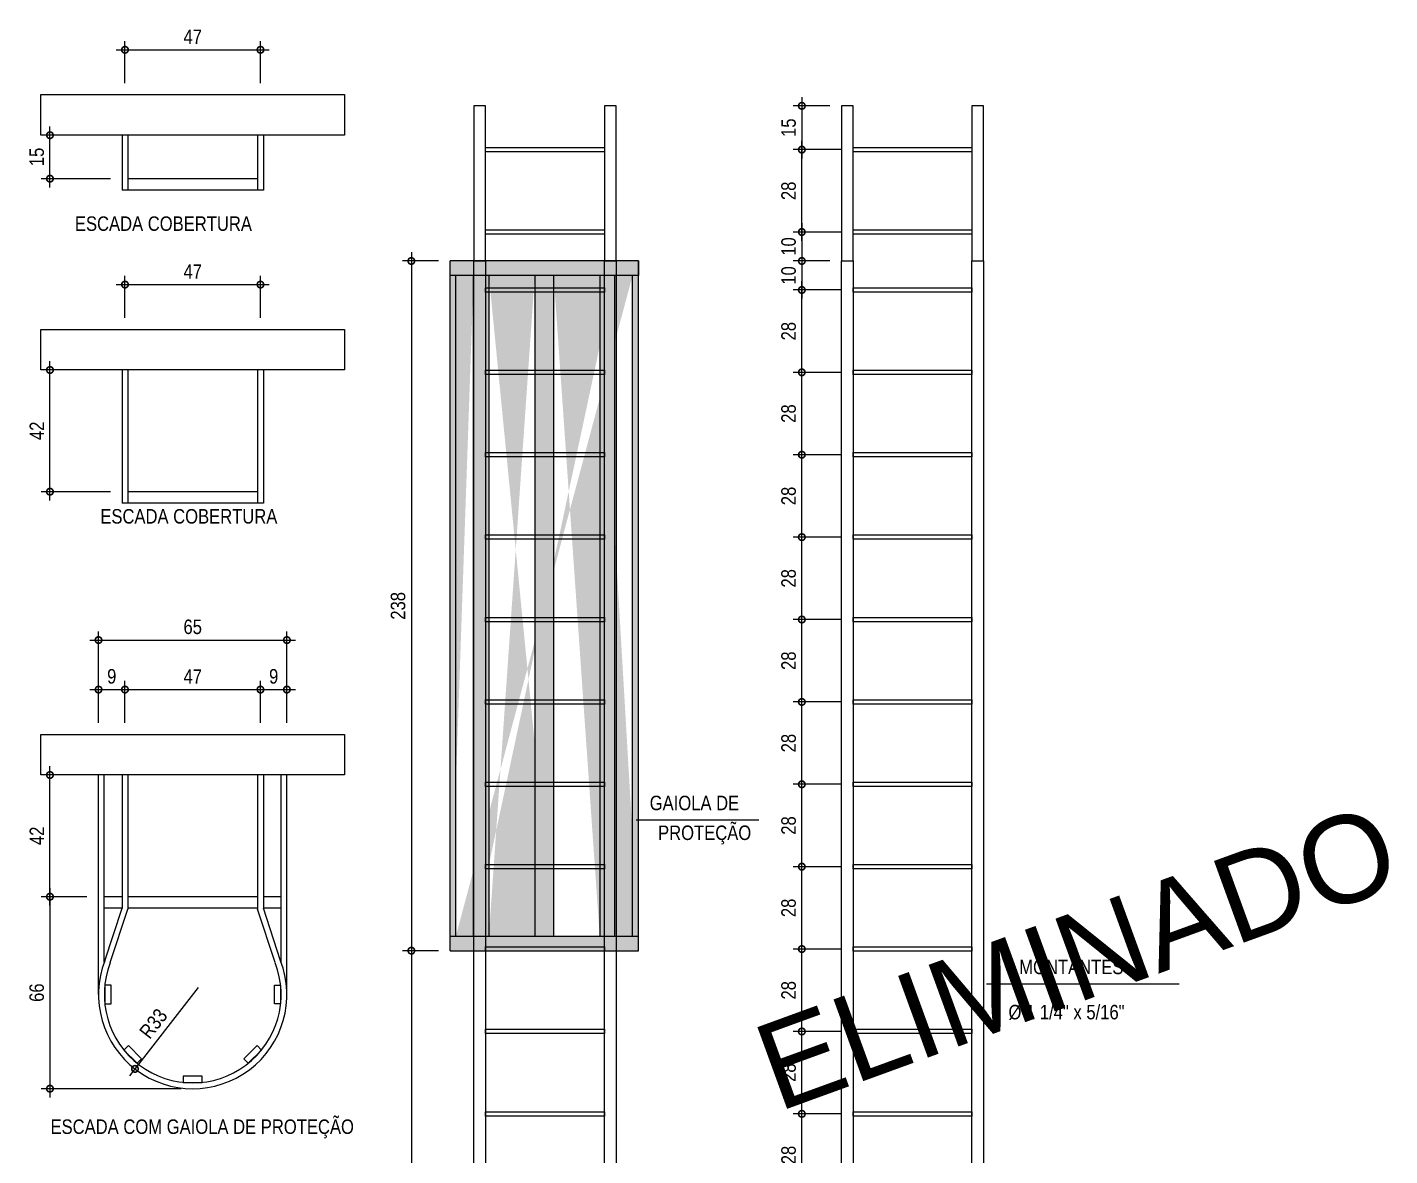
# Model space of a CAD drawing. Header units: metres. Extents: x -0.2 to 45.9, y -54 to 5.7.
# Drawn here: x 21.358 to 26.059, y -28.37 to -24.476 of the extents above; entities that cross this region are included whole.
import ezdxf

# ---------------------------------------------------------------- set-up
doc = ezdxf.new("R2010")
doc.units = ezdxf.units.M
doc.header["$PDMODE"] = 35
for name, color, linetype in [('ARQ-ALV ACAB', 4, 'Continuous'), ('ARQ-ALV OSSO', 5, 'Continuous'), ('ARQ-AUX1', 1, 'Continuous'), ('ARQ-CAX', 1, 'Continuous'), ('ARQ-DIM', 2, 'Continuous'), ('ARQ-TXT', 2, 'Continuous')]:
    doc.layers.add(name, color=color, linetype=linetype)
doc.styles.add('Adesa', font='ARIALN.TTF')
doc.styles.get("Standard").update_dxf_attribs({"font": 'arial.ttf'})
doc.dimstyles.new('ADESA 1-0025', dxfattribs={"dimtxt": 0.05, "dimasz": 0.045, "dimexe": 0.03, "dimexo": 0.04, "dimgap": 0.02, "dimtad": 1, "dimtoh": 1, "dimdec": 0, "dimlfac": 100, "dimzin": 4, "dimtxsty": 'Adesa', "dimblk": 'DOTSMALL', "dimcen": 1, "dimdle": 0.03, "dimclrd": 1, "dimclre": 1, "dimclrt": 256, "dimazin": 1, "dimtm": 1e-09, "dimtfac": 1, "dimtdec": 0, "dimtix": 1, "dimtmove": 2, "dimatfit": 0, "dimldrblk": 'DOTSMALL', "dimfxl": 0.8, "dimtvp": 2, "dimtolj": 1, "dimtzin": 0, "dimarcsym": 0})

# ---------------------------------------------------------------- blocks, each defined once
blk = doc.blocks.new('_DotSmall')
at = {"color": 0, "linetype": 'ByBlock', "const_width": 0.5}
blk.add_lwpolyline([(-0.0625, 0, 1), (0.0625, 0, 1)], format="xyb", close=True, dxfattribs=at)
blk = doc.blocks.new('*D240')
at = {"layer": 'ARQ-DIM', "color": 1, "lineweight": -2, "transparency": 16777216}
for p, q in [((21.436, -25.0283), (21.436, -24.8183)), ((21.5636, -24.8483), (21.406, -24.8483)), ((21.6449, -24.9983), (21.406, -24.9983))]:
    blk.add_line(p, q, dxfattribs=at)
at = {"layer": 'Defpoints', "color": 0, "transparency": 16777216}
for p in [(21.436, -24.8483), (21.6036, -24.8483), (21.6849, -24.9983)]:
    blk.add_point(p, dxfattribs=at)
at = {"layer": 'ARQ-DIM', "color": 1, "lineweight": -2, "transparency": 16777216, "xscale": 0.045, "yscale": 0.045, "zscale": 0.045}
for p, rotation in [((21.436, -24.8483), 90), ((21.436, -24.9983), 270)]:
    blk.add_blockref('_DotSmall', p, dxfattribs=dict(at, rotation=rotation))
at = {"layer": 'ARQ-DIM', "transparency": 16777216, "insert": (21.3905, -24.9233), "char_height": 0.05, "attachment_point": 5, "rotation": 90, "style": 'Adesa'}
blk.add_mtext('\\A1;15', dxfattribs=at)
blk = doc.blocks.new('*D241')
at = {"layer": 'ARQ-DIM', "color": 1, "lineweight": -2, "transparency": 16777216}
for p, q in [((21.6949, -24.6683), (21.6949, -24.5236)), ((22.1624, -24.6683), (22.1624, -24.5236)), ((21.6649, -24.5536), (22.1924, -24.5536))]:
    blk.add_line(p, q, dxfattribs=at)
at = {"layer": 'Defpoints', "color": 0, "transparency": 16777216}
for p in [(22.1624, -24.5536), (21.6949, -24.7083), (22.1624, -24.7083)]:
    blk.add_point(p, dxfattribs=at)
at = {"layer": 'ARQ-DIM', "color": 1, "lineweight": -2, "transparency": 16777216, "xscale": 0.045, "yscale": 0.045, "zscale": 0.045, "rotation": 180}
blk.add_blockref('_DotSmall', (21.6949, -24.5536), dxfattribs=at)
at = {"layer": 'ARQ-DIM', "color": 1, "lineweight": -2, "transparency": 16777216, "xscale": 0.045, "yscale": 0.045, "zscale": 0.045}
blk.add_blockref('_DotSmall', (22.1624, -24.5536), dxfattribs=at)
at = {"layer": 'ARQ-DIM', "transparency": 16777216, "insert": (21.9286, -24.5086), "char_height": 0.05, "attachment_point": 5, "style": 'Adesa'}
blk.add_mtext('\\A1;47', dxfattribs=at)
blk = doc.blocks.new('grade proteção ef')
h = blk.add_hatch(color=255)
h.dxf.hatch_style = 1
h.paths.add_polyline_path([(0.65, 2.38), (0.65, 2.33)])
edge = h.paths.add_edge_path()
edge.add_line((0.65, 2.33), (0, 2.33))
edge.add_line((0.65, 2.38), (0, 2.38))
edge.add_line((0.65, 0), (0.65, 0.05))
edge.add_line((0.5165, 2.33), (0.5165, 0.05))
edge.add_line((0.3575, 2.33), (0.3575, 0.05))
edge.add_line((0.134, 2.33), (0.134, 0.05))
edge.add_line((0.2925, 2.33), (0.2925, 0.05))
edge.add_line((0.63, 0.05), (0.63, 2.33))
edge.add_line((0.02, 0.05), (0.02, 2.33))
edge.add_line((0, 0.05), (0.65, 0.05))
edge.add_line((0, 0), (0.65, 0))
edge.add_line((0.5688, 0.05), (0.5688, 2.33))
edge.add_line((0.0813, 0.05), (0.0813, 2.33))
edge.add_line((0, 0), (0, 2.38))
edge.add_line((0.65, 0), (0.65, 2.33))
h = blk.add_hatch(color=255)
h.dxf.hatch_style = 1
h.paths.add_polyline_path([(0, 2.38), (0, 2.33), (0.65, 2.33), (0.65, 2.38)])
h.paths.add_polyline_path([(0.2925, 0.05), (0.3575, 0.05), (0.3575, 2.33), (0.2925, 2.33)])
h.paths.add_polyline_path([(0.5688, 2.33), (0.5165, 2.33), (0.5165, 0.05), (0.5688, 0.05)])
h.paths.add_polyline_path([(0.65, 2.33), (0.63, 2.33), (0.63, 0.05), (0.65, 0.05)])
h.paths.add_polyline_path([(0.134, 2.33), (0.0813, 2.33), (0.0813, 0.05), (0.134, 0.05)])
h.paths.add_polyline_path([(0, 0.05), (0.02, 0.05), (0.02, 2.33), (0, 2.33)])
h.paths.add_polyline_path([(0, 0.05), (0, 0), (0.65, 0), (0.65, 0.05)])
for p, q in [((0, 0), (0, 2.38, 0)), ((0.65, 2.38), (0, 2.38)), ((0.65, 2.33), (0, 2.33)), ((0.02, 0.05), (0.02, 2.33)), ((0.0813, 0.05), (0.0813, 2.33)), ((0.134, 2.33), (0.134, 0.05)), ((0.2925, 2.33), (0.2925, 0.05)), ((0.3575, 2.33), (0.3575, 0.05)), ((0.5165, 2.33), (0.5165, 0.05)), ((0.5688, 0.05), (0.5688, 2.33)), ((0.63, 0.05), (0.63, 2.33)), ((0.65, 0), (0.65, 2.33, 0)), ((0, 0.05), (0.65, 0.05)), ((0, 0), (0.65, 0))]:
    blk.add_line(p, q)
for points in [[(0.65, 2.33), (0.65, 2.38)], [(0.65, 2.38), (0.65, 2.33)], [(0.65, 0), (0.65, 0.05)]]:
    blk.add_lwpolyline(points)
blk = doc.blocks.new('*D244')
at = {"layer": 'ARQ-DIM', "color": 1, "lineweight": -2, "transparency": 16777216}
for p, q in [((22.7765, -25.2823), (22.653, -25.2823)), ((22.683, -25.2523), (22.683, -27.6923)), ((22.7765, -27.6623), (22.653, -27.6623))]:
    blk.add_line(p, q, dxfattribs=at)
at = {"layer": 'Defpoints', "color": 0, "transparency": 16777216}
for p in [(22.8165, -25.2823), (22.683, -27.6623), (22.8165, -27.6623)]:
    blk.add_point(p, dxfattribs=at)
at = {"layer": 'ARQ-DIM', "color": 1, "lineweight": -2, "transparency": 16777216, "xscale": 0.045, "yscale": 0.045, "zscale": 0.045}
for p, rotation in [((22.683, -25.2823), 90), ((22.683, -27.6623), 270)]:
    blk.add_blockref('_DotSmall', p, dxfattribs=dict(at, rotation=rotation))
at = {"layer": 'ARQ-DIM', "transparency": 16777216, "insert": (22.6374, -26.4723), "char_height": 0.05, "attachment_point": 5, "rotation": 90, "style": 'Adesa'}
blk.add_mtext('\\A1;238', dxfattribs=at)
blk = doc.blocks.new('*D230')
at = {"layer": 'ARQ-DIM', "color": 1, "lineweight": -2, "transparency": 16777216}
for p, q in [((22.683, -27.6323), (22.683, -29.6923)), ((22.7765, -27.6623), (22.653, -27.6623)), ((22.7765, -29.6623), (22.653, -29.6623))]:
    blk.add_line(p, q, dxfattribs=at)
at = {"layer": 'Defpoints', "color": 0, "transparency": 16777216}
for p in [(22.8165, -27.6623), (22.683, -29.6623), (22.8165, -29.6623)]:
    blk.add_point(p, dxfattribs=at)
at = {"layer": 'ARQ-DIM', "color": 1, "lineweight": -2, "transparency": 16777216, "xscale": 0.045, "yscale": 0.045, "zscale": 0.045}
for p, rotation in [((22.683, -27.6623), 90), ((22.683, -29.6623), 270)]:
    blk.add_blockref('_DotSmall', p, dxfattribs=dict(at, rotation=rotation))
at = {"layer": 'ARQ-DIM', "transparency": 16777216, "insert": (22.6374, -28.6623), "char_height": 0.05, "attachment_point": 5, "rotation": 90, "style": 'Adesa'}
blk.add_mtext('\\A1;200', dxfattribs=at)
blk = doc.blocks.new('*D231')
at = {"layer": 'ARQ-DIM', "color": 1, "lineweight": -2, "transparency": 16777216}
for p, q in [((21.6036, -26.8759), (21.6036, -26.5605)), ((22.2536, -26.8759), (22.2536, -26.5605)), ((21.5736, -26.5905), (22.2836, -26.5905))]:
    blk.add_line(p, q, dxfattribs=at)
at = {"layer": 'Defpoints', "color": 0, "transparency": 16777216}
for p in [(22.2536, -26.5905), (21.6036, -26.9159), (22.2536, -26.9159)]:
    blk.add_point(p, dxfattribs=at)
at = {"layer": 'ARQ-DIM', "color": 1, "lineweight": -2, "transparency": 16777216, "xscale": 0.045, "yscale": 0.045, "zscale": 0.045, "rotation": 180}
blk.add_blockref('_DotSmall', (21.6036, -26.5905), dxfattribs=at)
at = {"layer": 'ARQ-DIM', "color": 1, "lineweight": -2, "transparency": 16777216, "xscale": 0.045, "yscale": 0.045, "zscale": 0.045}
blk.add_blockref('_DotSmall', (22.2536, -26.5905), dxfattribs=at)
at = {"layer": 'ARQ-DIM', "transparency": 16777216, "insert": (21.9286, -26.545), "char_height": 0.05, "attachment_point": 5, "style": 'Adesa'}
blk.add_mtext('\\A1;65', dxfattribs=at)
blk = doc.blocks.new('*D232')
at = {"layer": 'ARQ-DIM', "color": 1, "lineweight": -2, "transparency": 16777216}
for p, q in [((21.436, -27.5059), (21.436, -27.0259)), ((21.5636, -27.0559), (21.406, -27.0559)), ((21.5636, -27.4759), (21.406, -27.4759))]:
    blk.add_line(p, q, dxfattribs=at)
at = {"layer": 'Defpoints', "color": 0, "transparency": 16777216}
for p in [(21.436, -27.0559), (21.6036, -27.0559), (21.6036, -27.4759)]:
    blk.add_point(p, dxfattribs=at)
at = {"layer": 'ARQ-DIM', "color": 1, "lineweight": -2, "transparency": 16777216, "xscale": 0.045, "yscale": 0.045, "zscale": 0.045}
for p, rotation in [((21.436, -27.0559), 90), ((21.436, -27.4759), 270)]:
    blk.add_blockref('_DotSmall', p, dxfattribs=dict(at, rotation=rotation))
at = {"layer": 'ARQ-DIM', "transparency": 16777216, "insert": (21.3909, -27.2659), "char_height": 0.05, "attachment_point": 5, "rotation": 90, "style": 'Adesa'}
blk.add_mtext('\\A1;42', dxfattribs=at)
blk = doc.blocks.new('*D233')
at = {"layer": 'ARQ-DIM', "color": 1, "lineweight": -2, "transparency": 16777216}
blk.add_line((21.947, -27.7897), (21.7109, -28.0938), dxfattribs=at)
at = {"layer": 'Defpoints', "color": 0, "transparency": 16777216}
for p in [(21.9286, -27.8134), (21.7293, -28.0701)]:
    blk.add_point(p, dxfattribs=at)
at = {"layer": 'ARQ-DIM', "color": 1, "lineweight": -2, "transparency": 16777216, "xscale": 0.045, "yscale": 0.045, "zscale": 0.045, "rotation": 232.1709419742669}
blk.add_blockref('_DotSmall', (21.7293, -28.0701), dxfattribs=at)
at = {"layer": 'ARQ-DIM', "transparency": 16777216, "insert": (21.793, -27.9138), "char_height": 0.05, "attachment_point": 5, "rotation": 52.1709, "style": 'Adesa'}
blk.add_mtext('\\A1;R33', dxfattribs=at)
blk = doc.blocks.new('*D234')
at = {"layer": 'ARQ-DIM', "color": 1, "lineweight": -2, "transparency": 16777216}
for p, q in [((21.436, -27.4459), (21.436, -28.1684)), ((21.5236, -27.4759), (21.406, -27.4759)), ((21.8886, -28.1384), (21.406, -28.1384))]:
    blk.add_line(p, q, dxfattribs=at)
at = {"layer": 'Defpoints', "color": 0, "transparency": 16777216}
for p in [(21.5636, -27.4759), (21.436, -28.1384), (21.9286, -28.1384)]:
    blk.add_point(p, dxfattribs=at)
at = {"layer": 'ARQ-DIM', "color": 1, "lineweight": -2, "transparency": 16777216, "xscale": 0.045, "yscale": 0.045, "zscale": 0.045}
for p, rotation in [((21.436, -27.4759), 90), ((21.436, -28.1384), 270)]:
    blk.add_blockref('_DotSmall', p, dxfattribs=dict(at, rotation=rotation))
at = {"layer": 'ARQ-DIM', "transparency": 16777216, "insert": (21.3905, -27.8071), "char_height": 0.05, "attachment_point": 5, "rotation": 90, "style": 'Adesa'}
blk.add_mtext('\\A1;66', dxfattribs=at)
blk = doc.blocks.new('*D235')
at = {"layer": 'ARQ-DIM', "color": 1, "lineweight": -2, "transparency": 16777216}
for p, q in [((21.6949, -26.8759), (21.6949, -26.7312)), ((22.1624, -26.8759), (22.1624, -26.7312)), ((21.6649, -26.7612), (22.1924, -26.7612))]:
    blk.add_line(p, q, dxfattribs=at)
at = {"layer": 'Defpoints', "color": 0, "transparency": 16777216}
for p in [(22.1624, -26.7612), (21.6949, -26.9159), (22.1624, -26.9159)]:
    blk.add_point(p, dxfattribs=at)
at = {"layer": 'ARQ-DIM', "color": 1, "lineweight": -2, "transparency": 16777216, "xscale": 0.045, "yscale": 0.045, "zscale": 0.045, "rotation": 180}
blk.add_blockref('_DotSmall', (21.6949, -26.7612), dxfattribs=at)
at = {"layer": 'ARQ-DIM', "color": 1, "lineweight": -2, "transparency": 16777216, "xscale": 0.045, "yscale": 0.045, "zscale": 0.045}
blk.add_blockref('_DotSmall', (22.1624, -26.7612), dxfattribs=at)
at = {"layer": 'ARQ-DIM', "transparency": 16777216, "insert": (21.9286, -26.7162), "char_height": 0.05, "attachment_point": 5, "style": 'Adesa'}
blk.add_mtext('\\A1;47', dxfattribs=at)
blk = doc.blocks.new('*D236')
at = {"layer": 'ARQ-DIM', "color": 1, "lineweight": -2, "transparency": 16777216}
for p, q in [((22.1624, -26.8759), (22.1624, -26.7312)), ((22.2536, -26.8759), (22.2536, -26.7312)), ((22.1324, -26.7612), (22.2836, -26.7612))]:
    blk.add_line(p, q, dxfattribs=at)
at = {"layer": 'Defpoints', "color": 0, "transparency": 16777216}
for p in [(22.2536, -26.7612), (22.1624, -26.9159), (22.2536, -26.9159)]:
    blk.add_point(p, dxfattribs=at)
at = {"layer": 'ARQ-DIM', "color": 1, "lineweight": -2, "transparency": 16777216, "xscale": 0.045, "yscale": 0.045, "zscale": 0.045, "rotation": 180}
blk.add_blockref('_DotSmall', (22.1624, -26.7612), dxfattribs=at)
at = {"layer": 'ARQ-DIM', "color": 1, "lineweight": -2, "transparency": 16777216, "xscale": 0.045, "yscale": 0.045, "zscale": 0.045}
blk.add_blockref('_DotSmall', (22.2536, -26.7612), dxfattribs=at)
at = {"layer": 'ARQ-DIM', "transparency": 16777216, "insert": (22.208, -26.7157), "char_height": 0.05, "attachment_point": 5, "style": 'Adesa'}
blk.add_mtext('\\A1;9', dxfattribs=at)
blk = doc.blocks.new('*D237')
at = {"layer": 'ARQ-DIM', "color": 1, "lineweight": -2, "transparency": 16777216}
for p, q in [((21.6036, -26.8759), (21.6036, -26.7312)), ((21.6949, -26.8759), (21.6949, -26.7312)), ((21.5736, -26.7612), (21.7249, -26.7612))]:
    blk.add_line(p, q, dxfattribs=at)
at = {"layer": 'Defpoints', "color": 0, "transparency": 16777216}
for p in [(21.6949, -26.7612), (21.6036, -26.9159), (21.6949, -26.9159)]:
    blk.add_point(p, dxfattribs=at)
at = {"layer": 'ARQ-DIM', "color": 1, "lineweight": -2, "transparency": 16777216, "xscale": 0.045, "yscale": 0.045, "zscale": 0.045, "rotation": 180}
blk.add_blockref('_DotSmall', (21.6036, -26.7612), dxfattribs=at)
at = {"layer": 'ARQ-DIM', "color": 1, "lineweight": -2, "transparency": 16777216, "xscale": 0.045, "yscale": 0.045, "zscale": 0.045}
blk.add_blockref('_DotSmall', (21.6949, -26.7612), dxfattribs=at)
at = {"layer": 'ARQ-DIM', "transparency": 16777216, "insert": (21.6492, -26.7157), "char_height": 0.05, "attachment_point": 5, "style": 'Adesa'}
blk.add_mtext('\\A1;9', dxfattribs=at)
blk = doc.blocks.new('*D243')
at = {"layer": 'ARQ-DIM', "color": 1, "lineweight": -2, "transparency": 16777216}
for p, q in [((24.1274, -25.2823), (24.0004, -25.2823)), ((24.0304, -25.2523), (24.0304, -25.4123)), ((24.1674, -25.3823), (24.0004, -25.3823))]:
    blk.add_line(p, q, dxfattribs=at)
at = {"layer": 'Defpoints', "color": 0, "transparency": 16777216}
for p in [(24.1674, -25.2823), (24.0304, -25.3823), (24.2074, -25.3823)]:
    blk.add_point(p, dxfattribs=at)
at = {"layer": 'ARQ-DIM', "color": 1, "lineweight": -2, "transparency": 16777216, "xscale": 0.045, "yscale": 0.045, "zscale": 0.045}
for p, rotation in [((24.0304, -25.2823), 90), ((24.0304, -25.3823), 270)]:
    blk.add_blockref('_DotSmall', p, dxfattribs=dict(at, rotation=rotation))
at = {"layer": 'ARQ-DIM', "transparency": 16777216, "insert": (23.9849, -25.3323), "char_height": 0.05, "attachment_point": 5, "rotation": 90, "style": 'Adesa'}
blk.add_mtext('\\A1;10', dxfattribs=at)
blk = doc.blocks.new('*D247')
at = {"layer": 'ARQ-DIM', "color": 1, "lineweight": -2, "transparency": 16777216}
for p, q in [((24.0304, -28.5395), (24.0304, -28.1952)), ((24.1674, -28.2252), (24.0004, -28.2252)), ((24.1674, -28.5095), (24.0004, -28.5095))]:
    blk.add_line(p, q, dxfattribs=at)
at = {"layer": 'Defpoints', "color": 0, "transparency": 16777216}
for p in [(24.0304, -28.2252), (24.2074, -28.2252), (24.2074, -28.5095)]:
    blk.add_point(p, dxfattribs=at)
at = {"layer": 'ARQ-DIM', "color": 1, "lineweight": -2, "transparency": 16777216, "xscale": 0.045, "yscale": 0.045, "zscale": 0.045}
for p, rotation in [((24.0304, -28.2252), 90), ((24.0304, -28.5095), 270)]:
    blk.add_blockref('_DotSmall', p, dxfattribs=dict(at, rotation=rotation))
at = {"layer": 'ARQ-DIM', "transparency": 16777216, "insert": (23.9849, -28.3673), "char_height": 0.05, "attachment_point": 5, "rotation": 90, "style": 'Adesa'}
blk.add_mtext('\\A1;28', dxfattribs=at)
blk = doc.blocks.new('*D248')
at = {"layer": 'ARQ-DIM', "color": 1, "lineweight": -2, "transparency": 16777216}
for p, q in [((24.0304, -28.2552), (24.0304, -27.9109)), ((24.1674, -27.9409), (24.0004, -27.9409)), ((24.1674, -28.2252), (24.0004, -28.2252))]:
    blk.add_line(p, q, dxfattribs=at)
at = {"layer": 'Defpoints', "color": 0, "transparency": 16777216}
for p in [(24.0304, -27.9409), (24.2074, -27.9409), (24.2074, -28.2252)]:
    blk.add_point(p, dxfattribs=at)
at = {"layer": 'ARQ-DIM', "color": 1, "lineweight": -2, "transparency": 16777216, "xscale": 0.045, "yscale": 0.045, "zscale": 0.045}
for p, rotation in [((24.0304, -27.9409), 90), ((24.0304, -28.2252), 270)]:
    blk.add_blockref('_DotSmall', p, dxfattribs=dict(at, rotation=rotation))
at = {"layer": 'ARQ-DIM', "transparency": 16777216, "insert": (23.9849, -28.0831), "char_height": 0.05, "attachment_point": 5, "rotation": 90, "style": 'Adesa'}
blk.add_mtext('\\A1;28', dxfattribs=at)
blk = doc.blocks.new('*D249')
at = {"layer": 'ARQ-DIM', "color": 1, "lineweight": -2, "transparency": 16777216}
for p, q in [((24.0304, -27.9709), (24.0304, -27.6266)), ((24.1674, -27.6566), (24.0004, -27.6566)), ((24.1674, -27.9409), (24.0004, -27.9409))]:
    blk.add_line(p, q, dxfattribs=at)
at = {"layer": 'Defpoints', "color": 0, "transparency": 16777216}
for p in [(24.0304, -27.6566), (24.2074, -27.6566), (24.2074, -27.9409)]:
    blk.add_point(p, dxfattribs=at)
at = {"layer": 'ARQ-DIM', "color": 1, "lineweight": -2, "transparency": 16777216, "xscale": 0.045, "yscale": 0.045, "zscale": 0.045}
for p, rotation in [((24.0304, -27.6566), 90), ((24.0304, -27.9409), 270)]:
    blk.add_blockref('_DotSmall', p, dxfattribs=dict(at, rotation=rotation))
at = {"layer": 'ARQ-DIM', "transparency": 16777216, "insert": (23.9849, -27.7988), "char_height": 0.05, "attachment_point": 5, "rotation": 90, "style": 'Adesa'}
blk.add_mtext('\\A1;28', dxfattribs=at)
blk = doc.blocks.new('*D250')
at = {"layer": 'ARQ-DIM', "color": 1, "lineweight": -2, "transparency": 16777216}
for p, q in [((24.0304, -27.6866), (24.0304, -27.3423)), ((24.1674, -27.3723), (24.0004, -27.3723)), ((24.1674, -27.6566), (24.0004, -27.6566))]:
    blk.add_line(p, q, dxfattribs=at)
at = {"layer": 'Defpoints', "color": 0, "transparency": 16777216}
for p in [(24.0304, -27.3723), (24.2074, -27.3723), (24.2074, -27.6566)]:
    blk.add_point(p, dxfattribs=at)
at = {"layer": 'ARQ-DIM', "color": 1, "lineweight": -2, "transparency": 16777216, "xscale": 0.045, "yscale": 0.045, "zscale": 0.045}
for p, rotation in [((24.0304, -27.3723), 90), ((24.0304, -27.6566), 270)]:
    blk.add_blockref('_DotSmall', p, dxfattribs=dict(at, rotation=rotation))
at = {"layer": 'ARQ-DIM', "transparency": 16777216, "insert": (23.9849, -27.5145), "char_height": 0.05, "attachment_point": 5, "rotation": 90, "style": 'Adesa'}
blk.add_mtext('\\A1;28', dxfattribs=at)
blk = doc.blocks.new('*D251')
at = {"layer": 'ARQ-DIM', "color": 1, "lineweight": -2, "transparency": 16777216}
for p, q in [((24.0304, -27.4023), (24.0304, -27.0581)), ((24.1674, -27.0881), (24.0004, -27.0881)), ((24.1674, -27.3723), (24.0004, -27.3723))]:
    blk.add_line(p, q, dxfattribs=at)
at = {"layer": 'Defpoints', "color": 0, "transparency": 16777216}
for p in [(24.0304, -27.0881), (24.2074, -27.0881), (24.2074, -27.3723)]:
    blk.add_point(p, dxfattribs=at)
at = {"layer": 'ARQ-DIM', "color": 1, "lineweight": -2, "transparency": 16777216, "xscale": 0.045, "yscale": 0.045, "zscale": 0.045}
for p, rotation in [((24.0304, -27.0881), 90), ((24.0304, -27.3723), 270)]:
    blk.add_blockref('_DotSmall', p, dxfattribs=dict(at, rotation=rotation))
at = {"layer": 'ARQ-DIM', "transparency": 16777216, "insert": (23.9849, -27.2302), "char_height": 0.05, "attachment_point": 5, "rotation": 90, "style": 'Adesa'}
blk.add_mtext('\\A1;28', dxfattribs=at)
blk = doc.blocks.new('*D252')
at = {"layer": 'ARQ-DIM', "color": 1, "lineweight": -2, "transparency": 16777216}
for p, q in [((24.0304, -27.1181), (24.0304, -26.7738)), ((24.1674, -26.8038), (24.0004, -26.8038)), ((24.1674, -27.0881), (24.0004, -27.0881))]:
    blk.add_line(p, q, dxfattribs=at)
at = {"layer": 'Defpoints', "color": 0, "transparency": 16777216}
for p in [(24.0304, -26.8038), (24.2074, -26.8038), (24.2074, -27.0881)]:
    blk.add_point(p, dxfattribs=at)
at = {"layer": 'ARQ-DIM', "color": 1, "lineweight": -2, "transparency": 16777216, "xscale": 0.045, "yscale": 0.045, "zscale": 0.045}
for p, rotation in [((24.0304, -26.8038), 90), ((24.0304, -27.0881), 270)]:
    blk.add_blockref('_DotSmall', p, dxfattribs=dict(at, rotation=rotation))
at = {"layer": 'ARQ-DIM', "transparency": 16777216, "insert": (23.9849, -26.9459), "char_height": 0.05, "attachment_point": 5, "rotation": 90, "style": 'Adesa'}
blk.add_mtext('\\A1;28', dxfattribs=at)
blk = doc.blocks.new('*D253')
at = {"layer": 'ARQ-DIM', "color": 1, "lineweight": -2, "transparency": 16777216}
for p, q in [((24.0304, -26.8338), (24.0304, -26.4895)), ((24.1674, -26.5195), (24.0004, -26.5195)), ((24.1674, -26.8038), (24.0004, -26.8038))]:
    blk.add_line(p, q, dxfattribs=at)
at = {"layer": 'Defpoints', "color": 0, "transparency": 16777216}
for p in [(24.0304, -26.5195), (24.2074, -26.5195), (24.2074, -26.8038)]:
    blk.add_point(p, dxfattribs=at)
at = {"layer": 'ARQ-DIM', "color": 1, "lineweight": -2, "transparency": 16777216, "xscale": 0.045, "yscale": 0.045, "zscale": 0.045}
for p, rotation in [((24.0304, -26.5195), 90), ((24.0304, -26.8038), 270)]:
    blk.add_blockref('_DotSmall', p, dxfattribs=dict(at, rotation=rotation))
at = {"layer": 'ARQ-DIM', "transparency": 16777216, "insert": (23.9849, -26.6616), "char_height": 0.05, "attachment_point": 5, "rotation": 90, "style": 'Adesa'}
blk.add_mtext('\\A1;28', dxfattribs=at)
blk = doc.blocks.new('*D254')
at = {"layer": 'ARQ-DIM', "color": 1, "lineweight": -2, "transparency": 16777216}
for p, q in [((24.0304, -26.5495), (24.0304, -26.2052)), ((24.1674, -26.2352), (24.0004, -26.2352)), ((24.1674, -26.5195), (24.0004, -26.5195))]:
    blk.add_line(p, q, dxfattribs=at)
at = {"layer": 'Defpoints', "color": 0, "transparency": 16777216}
for p in [(24.0304, -26.2352), (24.2074, -26.2352), (24.2074, -26.5195)]:
    blk.add_point(p, dxfattribs=at)
at = {"layer": 'ARQ-DIM', "color": 1, "lineweight": -2, "transparency": 16777216, "xscale": 0.045, "yscale": 0.045, "zscale": 0.045}
for p, rotation in [((24.0304, -26.2352), 90), ((24.0304, -26.5195), 270)]:
    blk.add_blockref('_DotSmall', p, dxfattribs=dict(at, rotation=rotation))
at = {"layer": 'ARQ-DIM', "transparency": 16777216, "insert": (23.9849, -26.3773), "char_height": 0.05, "attachment_point": 5, "rotation": 90, "style": 'Adesa'}
blk.add_mtext('\\A1;28', dxfattribs=at)
blk = doc.blocks.new('*D255')
at = {"layer": 'ARQ-DIM', "color": 1, "lineweight": -2, "transparency": 16777216}
for p, q in [((24.1674, -25.9509), (24.0004, -25.9509)), ((24.0304, -26.2652), (24.0304, -25.9209)), ((24.1674, -26.2352), (24.0004, -26.2352))]:
    blk.add_line(p, q, dxfattribs=at)
at = {"layer": 'Defpoints', "color": 0, "transparency": 16777216}
for p in [(24.0304, -25.9509), (24.2074, -25.9509), (24.2074, -26.2352)]:
    blk.add_point(p, dxfattribs=at)
at = {"layer": 'ARQ-DIM', "color": 1, "lineweight": -2, "transparency": 16777216, "xscale": 0.045, "yscale": 0.045, "zscale": 0.045}
for p, rotation in [((24.0304, -25.9509), 90), ((24.0304, -26.2352), 270)]:
    blk.add_blockref('_DotSmall', p, dxfattribs=dict(at, rotation=rotation))
at = {"layer": 'ARQ-DIM', "transparency": 16777216, "insert": (23.9849, -26.0931), "char_height": 0.05, "attachment_point": 5, "rotation": 90, "style": 'Adesa'}
blk.add_mtext('\\A1;28', dxfattribs=at)
blk = doc.blocks.new('*D256')
at = {"layer": 'ARQ-DIM', "color": 1, "lineweight": -2, "transparency": 16777216}
for p, q in [((24.1674, -25.6666), (24.0004, -25.6666)), ((24.0304, -25.9809), (24.0304, -25.6366)), ((24.1674, -25.9509), (24.0004, -25.9509))]:
    blk.add_line(p, q, dxfattribs=at)
at = {"layer": 'Defpoints', "color": 0, "transparency": 16777216}
for p in [(24.0304, -25.6666), (24.2074, -25.6666), (24.2074, -25.9509)]:
    blk.add_point(p, dxfattribs=at)
at = {"layer": 'ARQ-DIM', "color": 1, "lineweight": -2, "transparency": 16777216, "xscale": 0.045, "yscale": 0.045, "zscale": 0.045}
for p, rotation in [((24.0304, -25.6666), 90), ((24.0304, -25.9509), 270)]:
    blk.add_blockref('_DotSmall', p, dxfattribs=dict(at, rotation=rotation))
at = {"layer": 'ARQ-DIM', "transparency": 16777216, "insert": (23.9849, -25.8088), "char_height": 0.05, "attachment_point": 5, "rotation": 90, "style": 'Adesa'}
blk.add_mtext('\\A1;28', dxfattribs=at)
blk = doc.blocks.new('*D257')
at = {"layer": 'ARQ-DIM', "color": 1, "lineweight": -2, "transparency": 16777216}
for p, q in [((24.1674, -25.3823), (24.0004, -25.3823)), ((24.0304, -25.6966), (24.0304, -25.3523)), ((24.1674, -25.6666), (24.0004, -25.6666))]:
    blk.add_line(p, q, dxfattribs=at)
at = {"layer": 'Defpoints', "color": 0, "transparency": 16777216}
for p in [(24.0304, -25.3823), (24.2074, -25.3823), (24.2074, -25.6666)]:
    blk.add_point(p, dxfattribs=at)
at = {"layer": 'ARQ-DIM', "color": 1, "lineweight": -2, "transparency": 16777216, "xscale": 0.045, "yscale": 0.045, "zscale": 0.045}
for p, rotation in [((24.0304, -25.3823), 90), ((24.0304, -25.6666), 270)]:
    blk.add_blockref('_DotSmall', p, dxfattribs=dict(at, rotation=rotation))
at = {"layer": 'ARQ-DIM', "transparency": 16777216, "insert": (23.9849, -25.5245), "char_height": 0.05, "attachment_point": 5, "rotation": 90, "style": 'Adesa'}
blk.add_mtext('\\A1;28', dxfattribs=at)
blk = doc.blocks.new('*D258')
at = {"layer": 'ARQ-DIM', "color": 1, "lineweight": -2, "transparency": 16777216}
for p, q in [((24.0304, -25.1523), (24.0304, -25.3123)), ((24.1674, -25.1823), (24.0004, -25.1823)), ((24.1274, -25.2823), (24.0004, -25.2823))]:
    blk.add_line(p, q, dxfattribs=at)
at = {"layer": 'Defpoints', "color": 0, "transparency": 16777216}
for p in [(24.2074, -25.1823), (24.0304, -25.2823), (24.1674, -25.2823)]:
    blk.add_point(p, dxfattribs=at)
at = {"layer": 'ARQ-DIM', "color": 1, "lineweight": -2, "transparency": 16777216, "xscale": 0.045, "yscale": 0.045, "zscale": 0.045}
for p, rotation in [((24.0304, -25.1823), 90), ((24.0304, -25.2823), 270)]:
    blk.add_blockref('_DotSmall', p, dxfattribs=dict(at, rotation=rotation))
at = {"layer": 'ARQ-DIM', "transparency": 16777216, "insert": (23.9849, -25.2323), "char_height": 0.05, "attachment_point": 5, "rotation": 90, "style": 'Adesa'}
blk.add_mtext('\\A1;10', dxfattribs=at)
blk = doc.blocks.new('*D259')
at = {"layer": 'ARQ-DIM', "color": 1, "lineweight": -2, "transparency": 16777216}
for p, q in [((24.0304, -25.2123), (24.0304, -24.8681)), ((24.1674, -24.8981), (24.0004, -24.8981)), ((24.1674, -25.1823), (24.0004, -25.1823))]:
    blk.add_line(p, q, dxfattribs=at)
at = {"layer": 'Defpoints', "color": 0, "transparency": 16777216}
for p in [(24.0304, -24.8981), (24.2074, -24.8981), (24.2074, -25.1823)]:
    blk.add_point(p, dxfattribs=at)
at = {"layer": 'ARQ-DIM', "color": 1, "lineweight": -2, "transparency": 16777216, "xscale": 0.045, "yscale": 0.045, "zscale": 0.045}
for p, rotation in [((24.0304, -24.8981), 90), ((24.0304, -25.1823), 270)]:
    blk.add_blockref('_DotSmall', p, dxfattribs=dict(at, rotation=rotation))
at = {"layer": 'ARQ-DIM', "transparency": 16777216, "insert": (23.9849, -25.0402), "char_height": 0.05, "attachment_point": 5, "rotation": 90, "style": 'Adesa'}
blk.add_mtext('\\A1;28', dxfattribs=at)
blk = doc.blocks.new('*D260')
at = {"layer": 'ARQ-DIM', "color": 1, "lineweight": -2, "transparency": 16777216}
for p, q in [((24.0304, -24.717), (24.0304, -24.9281)), ((24.1274, -24.747), (24.0004, -24.747)), ((24.1274, -24.8981), (24.0004, -24.8981))]:
    blk.add_line(p, q, dxfattribs=at)
at = {"layer": 'Defpoints', "color": 0, "transparency": 16777216}
for p in [(24.1674, -24.747), (24.0304, -24.8981), (24.1674, -24.8981)]:
    blk.add_point(p, dxfattribs=at)
at = {"layer": 'ARQ-DIM', "color": 1, "lineweight": -2, "transparency": 16777216, "xscale": 0.045, "yscale": 0.045, "zscale": 0.045}
for p, rotation in [((24.0304, -24.747), 90), ((24.0304, -24.8981), 270)]:
    blk.add_blockref('_DotSmall', p, dxfattribs=dict(at, rotation=rotation))
at = {"layer": 'ARQ-DIM', "transparency": 16777216, "insert": (23.9849, -24.8225), "char_height": 0.05, "attachment_point": 5, "rotation": 90, "style": 'Adesa'}
blk.add_mtext('\\A1;15', dxfattribs=at)
blk = doc.blocks.new('*D262')
at = {"layer": 'ARQ-DIM', "color": 1, "lineweight": -2, "transparency": 16777216}
for p, q in [((21.5636, -25.6584), (21.406, -25.6584)), ((21.436, -26.1084), (21.436, -25.6284)), ((21.6449, -26.0784), (21.406, -26.0784))]:
    blk.add_line(p, q, dxfattribs=at)
at = {"layer": 'Defpoints', "color": 0, "transparency": 16777216}
for p in [(21.436, -25.6584), (21.6036, -25.6584), (21.6849, -26.0784)]:
    blk.add_point(p, dxfattribs=at)
at = {"layer": 'ARQ-DIM', "color": 1, "lineweight": -2, "transparency": 16777216, "xscale": 0.045, "yscale": 0.045, "zscale": 0.045}
for p, rotation in [((21.436, -25.6584), 90), ((21.436, -26.0784), 270)]:
    blk.add_blockref('_DotSmall', p, dxfattribs=dict(at, rotation=rotation))
at = {"layer": 'ARQ-DIM', "transparency": 16777216, "insert": (21.3909, -25.8684), "char_height": 0.05, "attachment_point": 5, "rotation": 90, "style": 'Adesa'}
blk.add_mtext('\\A1;42', dxfattribs=at)
blk = doc.blocks.new('*D263')
at = {"layer": 'ARQ-DIM', "color": 1, "lineweight": -2, "transparency": 16777216}
for p, q in [((21.6949, -25.4784), (21.6949, -25.3337)), ((22.1624, -25.4784), (22.1624, -25.3337)), ((21.6649, -25.3637), (22.1924, -25.3637))]:
    blk.add_line(p, q, dxfattribs=at)
at = {"layer": 'Defpoints', "color": 0, "transparency": 16777216}
for p in [(22.1624, -25.3637), (21.6949, -25.5184), (22.1624, -25.5184)]:
    blk.add_point(p, dxfattribs=at)
at = {"layer": 'ARQ-DIM', "color": 1, "lineweight": -2, "transparency": 16777216, "xscale": 0.045, "yscale": 0.045, "zscale": 0.045, "rotation": 180}
blk.add_blockref('_DotSmall', (21.6949, -25.3637), dxfattribs=at)
at = {"layer": 'ARQ-DIM', "color": 1, "lineweight": -2, "transparency": 16777216, "xscale": 0.045, "yscale": 0.045, "zscale": 0.045}
blk.add_blockref('_DotSmall', (22.1624, -25.3637), dxfattribs=at)
at = {"layer": 'ARQ-DIM', "transparency": 16777216, "insert": (21.9286, -25.3187), "char_height": 0.05, "attachment_point": 5, "style": 'Adesa'}
blk.add_mtext('\\A1;47', dxfattribs=at)

msp = doc.modelspace()

# ---------------------------------------------------------------- linework, layer by layer
for p, q in [((21.6849, -24.8483), (21.6849, -25.0383)), ((21.7049, -24.8483), (21.7049, -25.0383)), ((22.1524, -24.8483), (22.1524, -25.0383)), ((22.1724, -24.8483), (22.1724, -25.0383)), ((22.1524, -24.9983), (21.7049, -24.9983)), ((22.1724, -25.0383), (21.6849, -25.0383)), ((21.6849, -25.6584), (21.6849, -26.1184)), ((21.7049, -25.6584), (21.7049, -26.1184)), ((22.1524, -25.6584), (22.1524, -26.1184)), ((22.1724, -25.6584), (22.1724, -26.1184)), ((22.1524, -26.0784), (21.7049, -26.0784)), ((22.1724, -26.1184), (21.6849, -26.1184)), ((21.6036, -27.8134), (21.6036, -27.0559)), ((21.6236, -27.7011), (21.6236, -27.0559)), ((21.6849, -27.0559), (21.6849, -27.5155)), ((21.7049, -27.0559), (21.7049, -27.5187)), ((22.1524, -27.0559), (22.1524, -27.5187)), ((22.1724, -27.0559), (22.1724, -27.5155)), ((22.2336, -27.7011), (22.2336, -27.0559)), ((22.2536, -27.8134), (22.2536, -27.0559)), ((21.6849, -27.4759), (21.6236, -27.4759)), ((22.1524, -27.4759), (21.7049, -27.4759)), ((22.2336, -27.4759), (22.1724, -27.4759)), ((21.6847, -27.5159), (21.6236, -27.5159)), ((21.6253, -27.6967), (21.6849, -27.5155)), ((21.6443, -27.703), (21.7049, -27.5187)), ((22.1524, -27.5159), (21.7049, -27.5159)), ((22.213, -27.703), (22.1524, -27.5187)), ((22.232, -27.6967), (22.1724, -27.5155)), ((22.2336, -27.5159), (22.1725, -27.5159))]:
    msp.add_line(p, q)
for points in [[(21.6253, -27.8459), (21.6469, -27.8459), (21.6469, -27.7809), (21.6253, -27.7809)], [(22.2319, -27.8459), (22.2103, -27.8459), (22.2103, -27.7809), (22.2319, -27.7809)], [(21.7371, -28.0508), (21.7524, -28.0355), (21.7065, -27.9896), (21.6911, -28.0049)], [(22.1201, -28.0508), (22.1048, -28.0355), (22.1508, -27.9896), (22.1661, -28.0049)], [(21.9611, -28.1167), (21.9611, -28.095), (21.8961, -28.095), (21.8961, -28.1167)]]:
    msp.add_lwpolyline(points, close=True)
for radius in [0.325, 0.305]:
    msp.add_arc((21.9286, -27.8134), radius, 158.9689, 21.0311)
at = {"layer": 'ARQ-ALV OSSO'}
for points in [[(21.4051, -24.7083), (22.4521, -24.7083), (22.4521, -24.8483), (21.4051, -24.8483)], [(21.4051, -25.5184), (22.4521, -25.5184), (22.4521, -25.6584), (21.4051, -25.6584)], [(21.4051, -26.9159), (22.4521, -26.9159), (22.4521, -27.0559), (21.4051, -27.0559)]]:
    msp.add_lwpolyline(points, close=True, dxfattribs=at)
at = {"layer": 'ARQ-AUX1'}
for p, q in [((23.4588, -27.2104, 0), (23.8826, -27.2104, 0)), ((24.6678, -27.776, 0), (25.3324, -27.776, 0))]:
    msp.add_line(p, q, dxfattribs=at)
at = {"layer": 'ARQ-CAX'}
for points in [[(22.8992, -25.2823), (22.9392, -25.2823), (22.9392, -24.747), (22.8992, -24.747)], [(23.3492, -25.2823), (23.3892, -25.2823), (23.3892, -24.747), (23.3492, -24.747)], [(24.1674, -25.2823), (24.2074, -25.2823), (24.2074, -24.747), (24.1674, -24.747)], [(24.6174, -25.2823), (24.6574, -25.2823), (24.6574, -24.747), (24.6174, -24.747)], [(22.9392, -24.8906), (23.3492, -24.8906), (23.3492, -24.9056), (22.9392, -24.9056)], [(24.2074, -24.8906), (24.6174, -24.8906), (24.6174, -24.9056), (24.2074, -24.9056)], [(22.9392, -25.1748), (23.3492, -25.1748), (23.3492, -25.1898), (22.9392, -25.1898)], [(24.2074, -25.1748), (24.6174, -25.1748), (24.6174, -25.1898), (24.2074, -25.1898)], [(22.9392, -25.3748), (23.3492, -25.3748), (23.3492, -25.3898), (22.9392, -25.3898)], [(24.2074, -25.3748), (24.6174, -25.3748), (24.6174, -25.3898), (24.2074, -25.3898)], [(22.9392, -25.6591), (23.3492, -25.6591), (23.3492, -25.6741), (22.9392, -25.6741)], [(24.2074, -25.6591), (24.6174, -25.6591), (24.6174, -25.6741), (24.2074, -25.6741)], [(22.9392, -25.9434), (23.3492, -25.9434), (23.3492, -25.9584), (22.9392, -25.9584)], [(24.2074, -25.9434), (24.6174, -25.9434), (24.6174, -25.9584), (24.2074, -25.9584)], [(22.9392, -26.2277), (23.3492, -26.2277), (23.3492, -26.2427), (22.9392, -26.2427)], [(24.2074, -26.2277), (24.6174, -26.2277), (24.6174, -26.2427), (24.2074, -26.2427)], [(22.9392, -26.512), (23.3492, -26.512), (23.3492, -26.527), (22.9392, -26.527)], [(24.2074, -26.512), (24.6174, -26.512), (24.6174, -26.527), (24.2074, -26.527)], [(22.9392, -26.7963), (23.3492, -26.7963), (23.3492, -26.8113), (22.9392, -26.8113)], [(24.2074, -26.7963), (24.6174, -26.7963), (24.6174, -26.8113), (24.2074, -26.8113)], [(22.9392, -27.0806), (23.3492, -27.0806), (23.3492, -27.0956), (22.9392, -27.0956)], [(24.2074, -27.0806), (24.6174, -27.0806), (24.6174, -27.0956), (24.2074, -27.0956)], [(22.9392, -27.3648), (23.3492, -27.3648), (23.3492, -27.3798), (22.9392, -27.3798)], [(24.2074, -27.3648), (24.6174, -27.3648), (24.6174, -27.3798), (24.2074, -27.3798)], [(22.9392, -27.6491), (23.3492, -27.6491), (23.3492, -27.6641), (22.9392, -27.6641)], [(24.2074, -27.6491), (24.6174, -27.6491), (24.6174, -27.6641), (24.2074, -27.6641)], [(22.9392, -27.9334), (23.3492, -27.9334), (23.3492, -27.9484), (22.9392, -27.9484)], [(24.2074, -27.9334), (24.6174, -27.9334), (24.6174, -27.9484), (24.2074, -27.9484)], [(22.9392, -28.2177), (23.3492, -28.2177), (23.3492, -28.2327), (22.9392, -28.2327)], [(24.2074, -28.2177), (24.6174, -28.2177), (24.6174, -28.2327), (24.2074, -28.2327)]]:
    msp.add_lwpolyline(points, close=True, dxfattribs=at)
for points in [[(22.8992, -29.6623), (22.8992, -25.2823), (22.9392, -25.2823), (22.9392, -29.6623), (22.9092, -29.6623)], [(23.3492, -29.6623), (23.3492, -25.2823), (23.3892, -25.2823), (23.3892, -29.6623), (23.3492, -29.6623)], [(24.1674, -29.6623), (24.1674, -25.2823), (24.2074, -25.2823), (24.2074, -29.6623), (24.1774, -29.6623)], [(24.6174, -29.6623), (24.6174, -25.2823), (24.6574, -25.2823), (24.6574, -29.6623), (24.6174, -29.6623)]]:
    msp.add_lwpolyline(points, dxfattribs=at)

# ---------------------------------------------------------------- block references
at = {"layer": 'ARQ-DIM'}
msp.add_blockref('grade proteção ef', (22.8165, -27.6623), dxfattribs=at)

# ---------------------------------------------------------------- texts
at = {"layer": 'ARQ-ALV ACAB', "insert": (23.8448, -27.9378), "char_height": 0.3, "attachment_point": 1, "rotation": 20}
msp.add_mtext_dynamic_manual_height_columns('{\\C10;ELIMINADO}', width=2.28963, gutter_width=12.5, heights=[0], dxfattribs=at)
at = {"layer": 'ARQ-TXT', "style": 'Adesa'}
for s, p in [('GAIOLA DE', (23.5055, -27.1775, 0)), ('MONTANTES', (24.7805, -27.7432, 0))]:
    msp.add_text(s, height=0.05, dxfattribs=at).set_placement(p)
at = {"layer": 'ARQ-TXT', "ltscale": 0.01, "style": 'Adesa'}
for s, p in [('PROTEÇÃO', (23.5344, -27.2803, 0)), ('Ø 1 1/4" x 5/16"', (24.7435, -27.8991, 0))]:
    msp.add_text(s, height=0.05, dxfattribs=at).set_placement(p)
at = {"layer": 'ARQ-TXT', "ltscale": 0.01, "char_height": 0.05, "width": 1.331228, "attachment_point": 1, "style": 'Adesa'}
for s, insert in [('ESCADA COBERTURA', (21.5221, -25.1284)), ('ESCADA COBERTURA', (21.6098, -26.1384)), ('ESCADA COM GAIOLA DE PROTEÇÃO', (21.4379, -28.2445))]:
    msp.add_mtext(s, dxfattribs=dict(at, insert=insert))

# ---------------------------------------------------------------- dimensions: what is measured, and where the dimension line sits
at = {"layer": 'ARQ-DIM'}
for base, p1, p2, picture, middle in [((22.1624, -24.5536), (21.6949, -24.7083), (22.1624, -24.7083), '*D241', (21.9286, -24.5086)), ((22.1624, -25.3637), (21.6949, -25.5184), (22.1624, -25.5184), '*D263', (21.9286, -25.3187)), ((22.2536, -26.5905), (21.6036, -26.9159), (22.2536, -26.9159), '*D231', (21.9286, -26.545)), ((21.6949, -26.7612), (21.6036, -26.9159), (21.6949, -26.9159), '*D237', (21.6492, -26.7157)), ((22.1624, -26.7612), (21.6949, -26.9159), (22.1624, -26.9159), '*D235', (21.9286, -26.7162)), ((22.2536, -26.7612), (22.1624, -26.9159), (22.2536, -26.9159), '*D236', (22.208, -26.7157))]:
    dim = msp.add_linear_dim(base=base, p1=p1, p2=p2, dimstyle='ADESA 1-0025', dxfattribs=at)
    dim.commit()
    dim.dimension.update_dxf_attribs({"geometry": picture, "text_midpoint": middle})
for base, p1, p2, picture, middle in [((24.0304, -24.8981), (24.1674, -24.747), (24.1674, -24.8981), '*D260', (23.9849, -24.8225)), ((21.436, -24.8483), (21.6849, -24.9983), (21.6036, -24.8483), '*D240', (21.3905, -24.9233)), ((24.0304, -24.8981), (24.2074, -25.1823), (24.2074, -24.8981), '*D259', (23.9849, -25.0402)), ((24.0304, -25.2823), (24.2074, -25.1823), (24.1674, -25.2823), '*D258', (23.9849, -25.2323)), ((22.683, -27.6623), (22.8165, -25.2823), (22.8165, -27.6623), '*D244', (22.6374, -26.4723)), ((24.0304, -25.3823), (24.1674, -25.2823), (24.2074, -25.3823), '*D243', (23.9849, -25.3323)), ((24.0304, -25.3823), (24.2074, -25.6666), (24.2074, -25.3823), '*D257', (23.9849, -25.5245)), ((21.436, -25.6584), (21.6849, -26.0784), (21.6036, -25.6584), '*D262', (21.3909, -25.8684)), ((24.0304, -25.6666), (24.2074, -25.9509), (24.2074, -25.6666), '*D256', (23.9849, -25.8088)), ((24.0304, -25.9509), (24.2074, -26.2352), (24.2074, -25.9509), '*D255', (23.9849, -26.0931)), ((24.0304, -26.2352), (24.2074, -26.5195), (24.2074, -26.2352), '*D254', (23.9849, -26.3773)), ((24.0304, -26.5195), (24.2074, -26.8038), (24.2074, -26.5195), '*D253', (23.9849, -26.6616)), ((24.0304, -26.8038), (24.2074, -27.0881), (24.2074, -26.8038), '*D252', (23.9849, -26.9459)), ((21.436, -27.0559), (21.6036, -27.4759), (21.6036, -27.0559), '*D232', (21.3909, -27.2659)), ((24.0304, -27.0881), (24.2074, -27.3723), (24.2074, -27.0881), '*D251', (23.9849, -27.2302)), ((24.0304, -27.3723), (24.2074, -27.6566), (24.2074, -27.3723), '*D250', (23.9849, -27.5145)), ((21.436, -28.1384), (21.5636, -27.4759), (21.9286, -28.1384), '*D234', (21.3905, -27.8071)), ((22.683, -29.6623), (22.8165, -27.6623), (22.8165, -29.6623), '*D230', (22.6374, -28.6623)), ((24.0304, -27.6566), (24.2074, -27.9409), (24.2074, -27.6566), '*D249', (23.9849, -27.7988)), ((24.0304, -27.9409), (24.2074, -28.2252), (24.2074, -27.9409), '*D248', (23.9849, -28.0831)), ((24.0304, -28.2252), (24.2074, -28.5095), (24.2074, -28.2252), '*D247', (23.9849, -28.3673))]:
    dim = msp.add_linear_dim(base=base, p1=p1, p2=p2, angle=90, dimstyle='ADESA 1-0025', dxfattribs=at)
    dim.commit()
    dim.dimension.update_dxf_attribs({"geometry": picture, "text_midpoint": middle})
dim = msp.add_radius_dim(center=(21.9286, -27.8134), mpoint=(21.7293, -28.0701), dimstyle='ADESA 1-0025', dxfattribs=at)
dim.commit()
dim.dimension.update_dxf_attribs({"geometry": '*D233', "text_midpoint": (21.793, -27.9138)})

doc.saveas('drawing.dxf')
